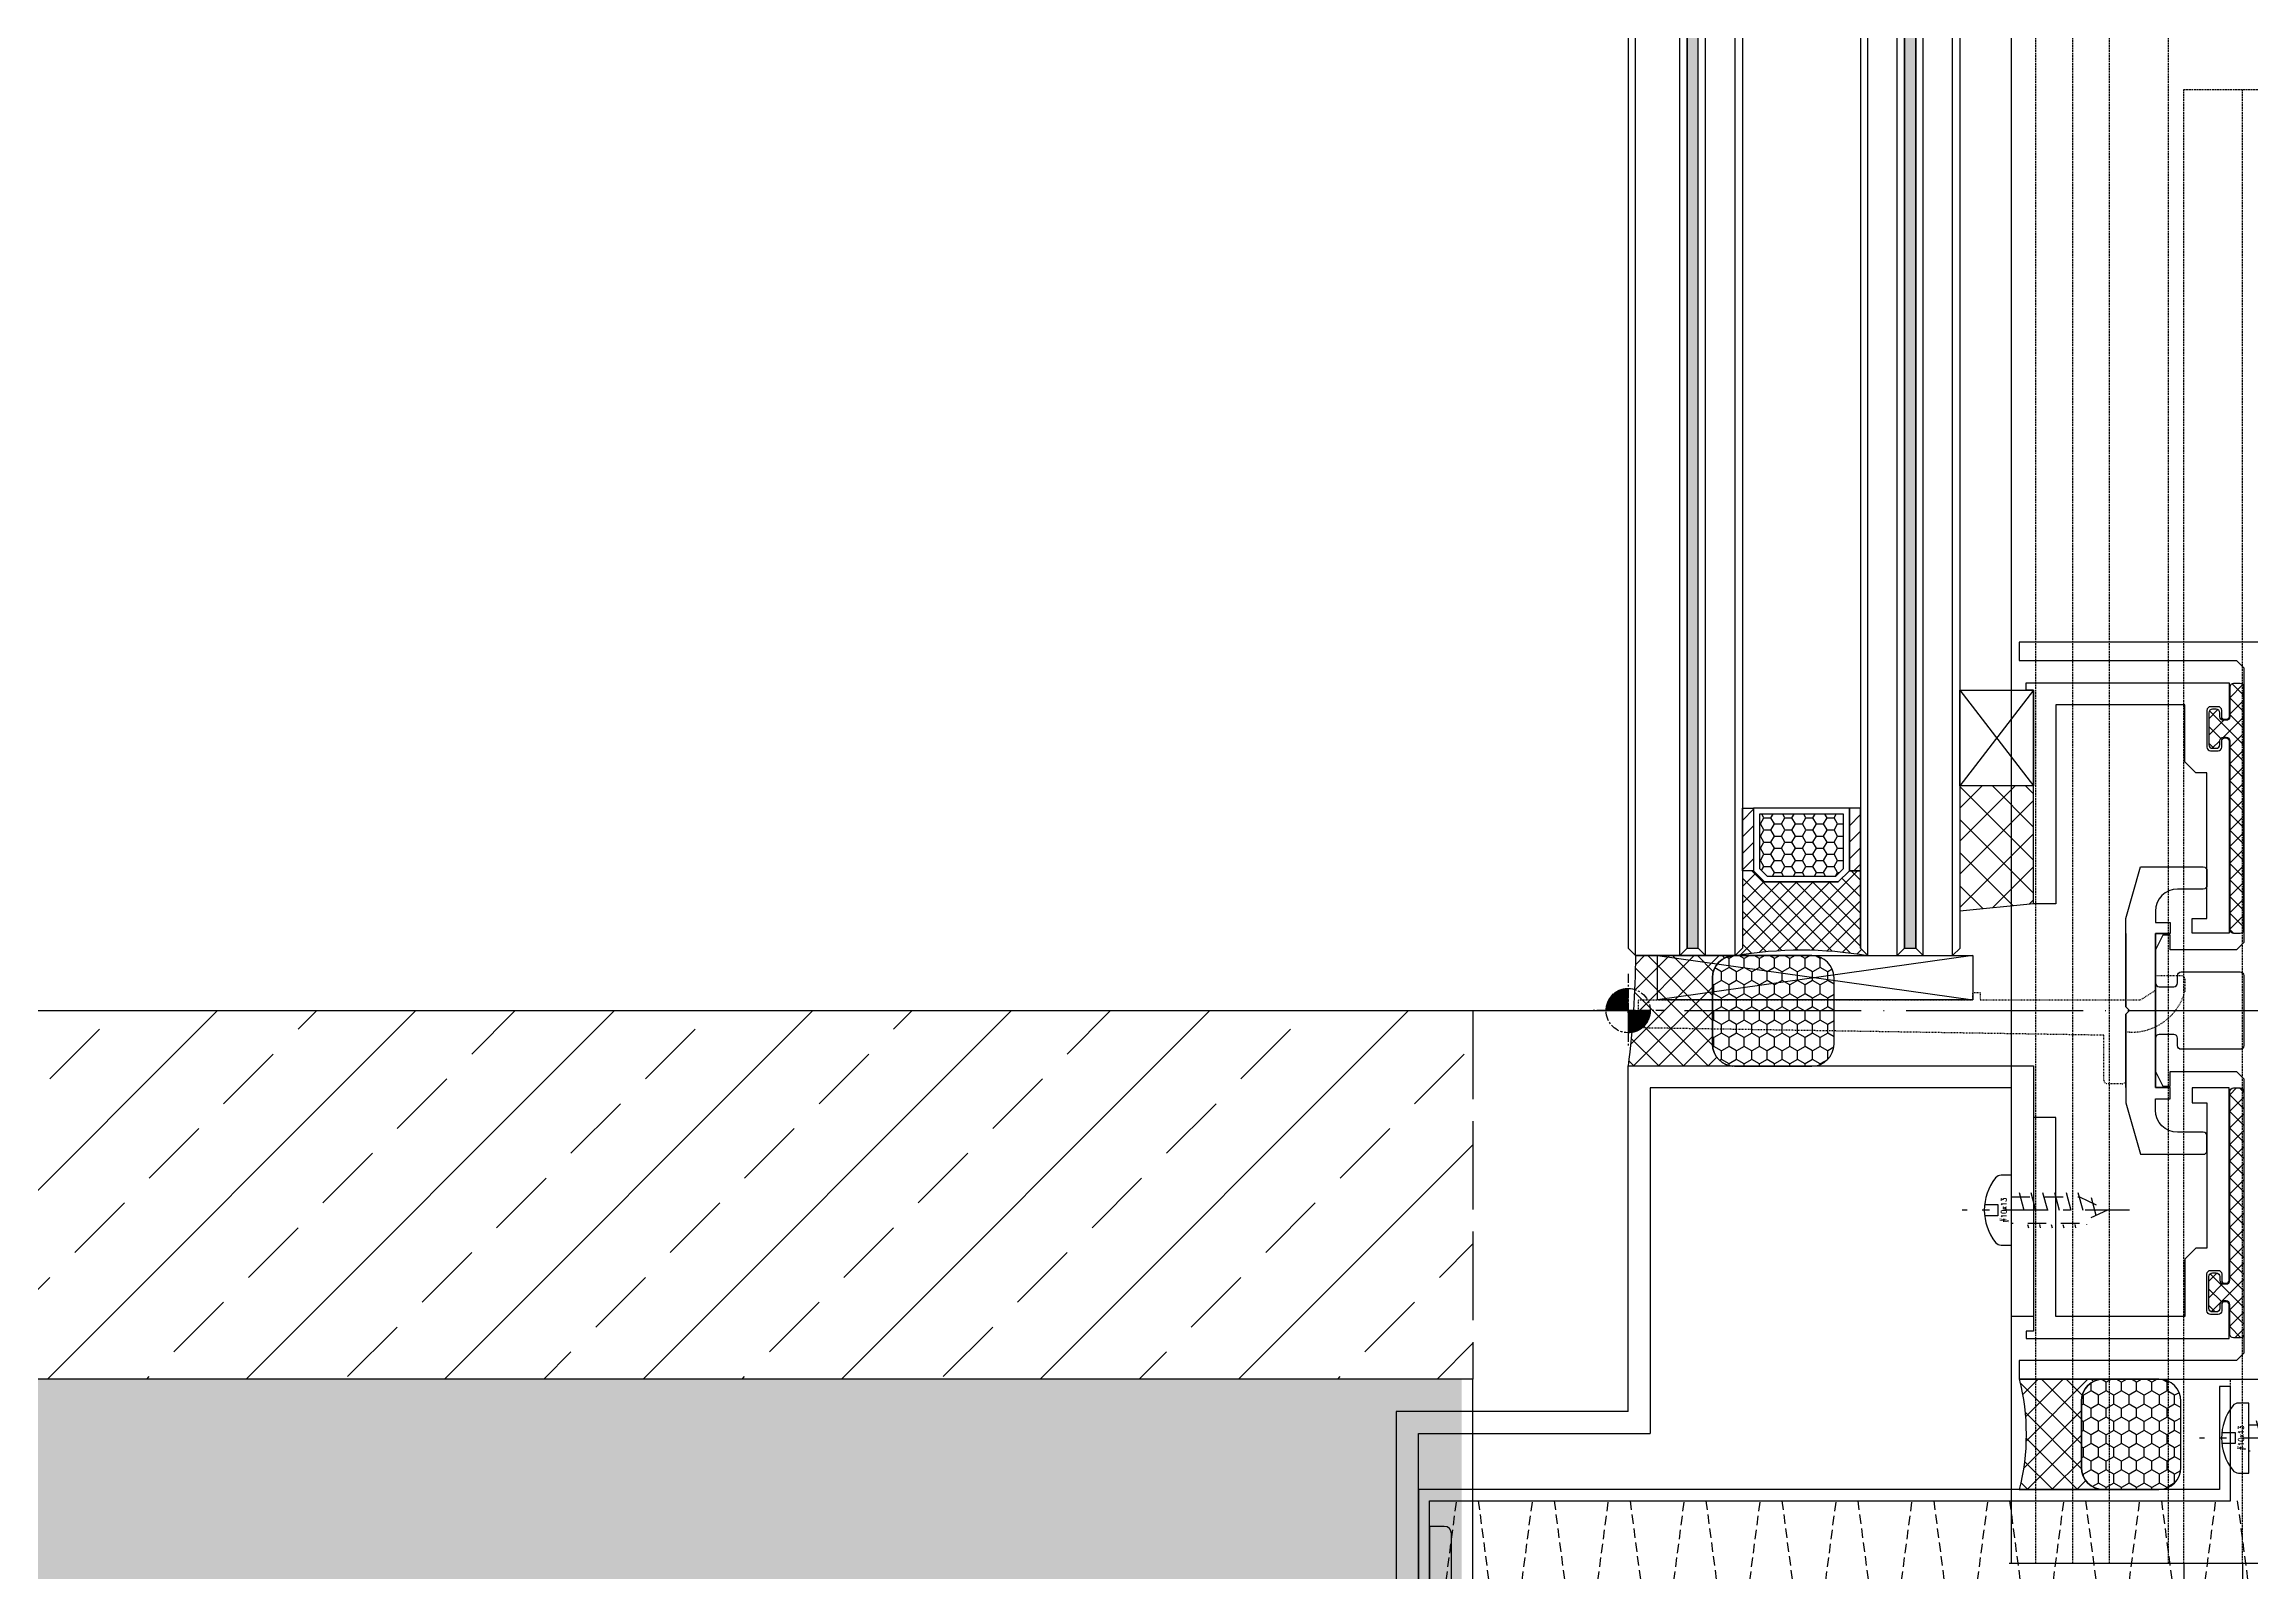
# Model space of a CAD drawing. Header units: millimetres. Extents: x 0 to 119933, y -45162 to 41221.
# Drawn here: x 4713.8 to 5013.4, y -5189.7 to -4982.2 of the extents above; entities that cross this region are included whole.
import ezdxf
from ezdxf.enums import TextEntityAlignment as Align
from ezdxf.xclip import XClip

# ---------------------------------------------------------------- set-up
doc = ezdxf.new("R2010")
doc.units = ezdxf.units.MM
doc.header["$XCLIPFRAME"] = 0
for name, pattern in [('ACAD_ISO02W100', [15, 12, -3]), ('ACAD_ISO04W100', [30, 24, -3, 0, -3]), ('CENTER', [2, 1.25, -0.25, 0.25, -0.25]), ('CENTER-PISA', [11, 6, -2, 1, -2]), ('DASH', [0.35, 0.25, -0.1]), ('DASHED', [0.75, 0.5, -0.25]), ('HIDDEN', [0.375, 0.25, -0.125]), ('HIDDEN-PISA', [4.5, 2.5, -2])]:
    doc.linetypes.add(name, pattern=pattern)
doc.layers.get('DEFPOINTS').update_dxf_attribs({"color": 166})
for name, color, linetype in [('AXIS', 1, 'ACAD_ISO04W100'), ('Center', 14, 'CENTER'), ('F-Alum', 4, 'Continuous'), ('F-Glass', 5, 'Continuous'), ('F-Misc', 8, 'Continuous'), ('F-OTHERS', 8, 'Continuous'), ('F-steel', 3, 'Continuous'), ('F_ALUM', 4, 'Continuous'), ('F_CNTR', 1, 'ACAD_ISO04W100'), ('F_DASH', 8, 'ACAD_ISO02W100'), ('F_FIXS', 1, 'Continuous'), ('F_GSKT', 136, 'Continuous'), ('F_INSU', 8, 'Continuous'), ('F_MISC', 8, 'Continuous'), ('F_S.ST', 2, 'Continuous'), ('F_SEAL', 8, 'Continuous'), ('F_STEL', 3, 'Continuous'), ('Hatch', 8, 'Continuous'), ('INSUL', 8, 'Continuous'), ('PJ', 4, 'Continuous'), ('TC', 4, 'Continuous'), ('WELD', 6, 'Continuous')]:
    doc.layers.add(name, color=color, linetype=linetype)
doc.styles.add('ROMANS', font='simplex.shx', dxfattribs={"width": 0.8, "bigfont": 'hztxt.shx'})
pattern_1 = [(134.9999999999999, (-267798.5516617289, 72197.44261373662), (-1.122532015133645, -1.122532015133643), []), (224.9999999999999, (-267798.5516617289, 72197.44261373662), (1.122532015133643, -1.122532015133645), [])]

# ---------------------------------------------------------------- blocks, each defined once
blk = doc.blocks.new('setting_point-flat-3')
at = {"layer": 'Hatch'}
h = blk.add_hatch(dxfattribs=at)
h.set_pattern_fill('ACET-2D-ANSI31', color=256, scale=0.009999999999999898, angle=8.995967132789892e-15, style=0)
h.set_pattern_definition([(45.00000000000001, (-56350.44276999591, 9198.429962676382), (-0.0008838834764831753, 0.0008838834764831754), [])])
h.paths.add_polyline_path([(-3, 1.091349233206529e-12), (0, 2.220446049250313e-16), (0, 3, 0.4142135623729884)])
h.paths.add_polyline_path([(0, -3, 0.4142135623729884), (3, -1.091349233206529e-12), (0, 2.220446049250313e-16)])
at = {"layer": 'Center'}
for p, q in [((0, 5), (0, -5)), ((0, 5), (0, -5)), ((5, -1.818989403545856e-12), (-5, 1.818989403545856e-12)), ((5, -1.818989403545856e-12), (-5, 1.818989403545856e-12))]:
    blk.add_line(p, q, dxfattribs=at)
blk.add_circle((0, 0), 3, dxfattribs=at)
blk.add_circle((0, 0), 3, dxfattribs=at)
blk = doc.blocks.new('#10x13_Pan')
at = {"color": 8, "linetype": 'HIDDEN-PISA'}
for p, q in [((1.013843876329872, 2.400000000000318), (2.299999999999272, -2.399999999999693)), ((2.613843876329895, 2.400000000000318), (3.899999999999295, -2.399999999999693)), ((4.213843876329918, 2.400000000000318), (5.499999999999318, -2.399999999999693)), ((5.81384387632994, 2.400000000000318), (7.099999999999341, -2.399999999999693)), ((7.413843876329963, 2.400000000000318), (8.699999999999363, -2.399999999999693)), ((9.013843876329986, 2.400000000000318), (10.19201573850921, -1.996997249700655)), ((10.79835977367821, 1.711377296292767), (11.61269961616347, -1.327780370489904))]:
    blk.add_line(p, q, dxfattribs=at)
at = {"color": 0, "linetype": 'ByBlock'}
blk.add_lwpolyline([(0, 4.749999999999886), (-1.390168594290003, 4.749999999999886, 0.2285372899447186), (-2.172696025254254, 4.372616109497017, 0.3492883748538538), (-2.172696025254254, -4.372616109497244, 0.2285372899447485), (-1.390168594289833, -4.750000000000114), (0, -4.749999999999886)], format="xyb", close=True, dxfattribs=at)
at = {"color": 8, "linetype": 'HIDDEN-PISA'}
for points in [[(-3.659838021111909, 0.7499999999998863), (-1.849999999999966, 0.7499999999998863), (-1.850000000000023, -0.7500000000001137), (-3.659838021111909, -0.7500000000001137)], [(-6.252776074688882e-13, 1.790000000000305), (9.199999999999363, 1.790000000000305), (12.99999999999937, 2.842170943040401e-13), (9.19999999999925, -1.789999999999736), (-6.252776074688882e-13, -1.789999999999736)]]:
    blk.add_lwpolyline(points, dxfattribs=at)
at = {"layer": 'AXIS', "color": 8, "linetype": 'CENTER-PISA'}
blk.add_line((15.989094196, 2.842170943040401e-13), (-6.700000000000273, 2.842170943040401e-13), dxfattribs=at)
at = {"layer": 'DEFPOINTS', "color": 8, "linetype": 'ByBlock', "style": 'ROMANS', "width": 0.8}
blk.add_text('#10x13', height=0.75, rotation=90, dxfattribs=at).set_placement((-1, 2.273736754432321e-13), align=Align.MIDDLE)
blk = doc.blocks.new('is')
at = {"color": 8, "linetype": 'HIDDEN'}
blk.add_lwpolyline([(2, 0, 0.4517184411411627), (1.007969270657643, -1.125996158832205), (1.992030729342357, -8.874003841167799, -1.135041612651112), (0.00796927065764308, -8.874003841167793), (0.9920307293423569, -1.125996158832205, 0.4517184411411628), (0, 0)], format="xyb", dxfattribs=at)
blk = doc.blocks.new('EA030x030x03')
at = {"color": 0}
blk.add_lwpolyline([(0, 0), (30, 0), (30, 2, 0.414213562373095), (28.99999999999999, 3), (7.5, 3, -0.414213562373095), (3, 7.5), (3, 29, 0.414213562373095), (2, 30), (0, 30)], format="xyb", close=True, dxfattribs=at)
blk = doc.blocks.new('*U195')
at = {"linetype": 'Continuous'}
for points in [[(-43.56000000512402, 1.00000000614197), (-43.55999985460953, 420.6146909860133), (-45.07999985460953, 420.6146909854654), (-45.08000000512402, 1.000000005594327)], [(-14.04000000000174, 1.000000001268106), (-14.03999984948726, 420.6146909811393), (-15.55999984948726, 420.6146909811393), (-15.56000000000174, 1.000000001268219)]]:
    blk.add_hatch(color=4, dxfattribs=at).paths.add_polyline_path(points)
at = {"layer": 'TC'}
h = blk.add_hatch(dxfattribs=at)
h.set_pattern_fill('ANSI31', color=256, scale=0.5, style=0)
h.set_pattern_definition([(45, (41567.46289831595, 2291.421798873034), (-1.122532015133644, 1.122532015133644), [])])
h.paths.add_polyline_path([(-36.06000000512402, 19.99999538964943), (-36.06000001701294, 11.49999538964943), (-37.56000002024346, 11.49999538964943), (-37.56000000835455, 19.99999538964943)])
h = blk.add_hatch(dxfattribs=at)
h.set_pattern_fill('HONEY', color=256, scale=0.3, style=0)
h.set_pattern_definition([(0, (41567.46289831595, 2291.421798884622), (1.42875, 0.8248889999999999), [0.9524999999999999, -1.905]), (120, (41567.46289831595, 2291.421798884622), (-1.428749829302342, 0.8248892956570172), [0.952499999999998, -1.904999999999996]), (59.99999999999999, (41567.46289831595, 2291.421798884622), (1.706976584081587e-07, 1.649778295657017), [-1.905, 0.9524999999999999])])
h.paths.add_polyline_path([(-24.89137084665388, 10.79999538405756), (-23.8599999967523, 11.83136623395914), (-23.8599999967523, 19.19999538405902), (-35.26000000836619, 19.1999953896538), (-35.26000000836619, 11.83136623955392), (-34.22862915846461, 10.79999538965235)])
h = blk.add_hatch(dxfattribs=at)
h.set_pattern_fill('ANSI31', color=256, scale=0.5, style=0)
h.set_pattern_definition([(45, (41571.46289831595, 2291.421798879027), (-1.122532015133644, 1.122532015133644), [])])
h.paths.add_polyline_path([(-23.06000000865286, 19.99999538405465), (-23.05999999676395, 11.49999538405465), (-21.55999999353342, 11.49999538405465), (-21.56000000542234, 19.99999538405465)])
h = blk.add_hatch(dxfattribs=at)
h.set_pattern_fill('ANSI31', color=256, scale=0.5, style=0)
h.set_pattern_definition([(45, (41571.46289831595, 2291.421798876314), (-1.122532015133644, 1.122532015133644), [])])
h.paths.add_polyline_path([(-23.05999999999447, 19.99999538405465), (-23.05999998811283, 11.49999538405465), (-21.55999998488231, 11.49999538405465), (-21.55999999676395, 19.99999538405465)])
h = blk.add_hatch(dxfattribs=at)
h.set_pattern_fill('ANSI37', color=256, scale=0.5, style=0)
h.set_pattern_definition([(45, (41567.46289831595, 2291.421798884622), (-1.122532015133644, 1.122532015133644), []), (135, (41567.46289831595, 2291.421798884622), (-1.122532015133644, -1.122532015133644), [])])
edge = h.paths.add_edge_path()
edge.add_line((-31.560000006521, 9.999995389649435), (-34.56000000835455, 9.999995389649435))
edge.add_line((-34.56000000835455, 9.999995389649435), (-36.06000000835455, 11.49999538964943))
edge.add_line((-36.06000000835455, 11.49999538964943), (-37.56000000512402, 11.49999538964943))
edge.add_line((-37.56000000512402, 11.49999538964943), (-37.56000000512402, 1.000000006862543))
edge.add_line((-37.56000000512402, 1.000000006862543), (-38.56000000512402, 6.862542534236127e-09))
edge.add_arc((-29.56000002297011, -51.73927224170338), 52.51620980697288, 80.13218764653152, 99.86781231785102, ccw=False)
edge.add_line((-20.56000000865286, 1.267761007284207e-09), (-21.56000000865286, 1.000000001267761))
edge.add_line((-21.56000000865286, 1.000000001267761), (-21.56000000865286, 11.49999538405465))
edge.add_line((-21.56000000865286, 11.49999538405465), (-23.06000000542234, 11.49999538405465))
edge.add_line((-23.06000000542234, 11.49999538405465), (-24.56000000542234, 9.999995384054653))
edge.add_line((-24.56000000542234, 9.999995384054653), (-31.560000006521, 9.999995389649435))
at = {"color": 4, "linetype": 'Continuous'}
for points in [[(-43.56000000512402, 1.00000000614197), (-43.55999985460953, 420.6146909860133), (-45.07999985460953, 420.6146909854654), (-45.08000000512402, 1.000000005594327)], [(-14.04000000000174, 1.000000001268106), (-14.03999984948726, 420.6146909811393), (-15.55999984948726, 420.6146909811393), (-15.56000000000174, 1.000000001268219)]]:
    blk.add_lwpolyline(points, close=True, dxfattribs=at)
at = {"layer": 'F-Glass'}
for points in [[(-53.07999985460953, 420.6146909854654), (-53.08000000512402, 1.000000005594327), (-52.08000000512402, 5.594326779601033e-09), (-46.08000000512402, 5.594326779601033e-09), (-45.08000000512402, 1.000000005594327), (-45.07999985460953, 420.6146909854658)], [(-37.55999985460953, 420.6146909867341), (-37.56000000512402, 1.000000006862546), (-38.56000000512402, 6.862546086949806e-09), (-42.56000000512402, 6.141970487760773e-09), (-43.56000000512402, 1.00000000614197), (-43.55999985460953, 420.6146909860133)], [(-21.55999984948726, 420.6146909811393), (-21.55999999999447, 1.000000001267765), (-20.55999999999447, 1.267764559997886e-09), (-16.55999999999447, 1.267764559997886e-09), (-15.55999999999447, 1.000000001267765), (-15.55999984948726, 420.6146909811393)], [(-14.03999984948726, 420.6146909811393), (-14.04000000000174, 1.000000001268106), (-13.04000000000174, 1.268105620511051e-09), (-9.040000000001742, 1.988681219700084e-09), (-8.040000000001742, 1.000000001988681), (-8.039999849487254, 420.6146909818601)]]:
    blk.add_lwpolyline(points, dxfattribs=at)
at = {"layer": 'PJ'}
for points in [[(-36.06000000512402, 19.99999538964943), (-36.06000001701294, 11.49999538964943), (-37.56000002024346, 11.49999538964943), (-37.56000000835455, 19.99999538964943)], [(-23.06000000865286, 19.99999538405465), (-23.05999999676395, 11.49999538405465), (-21.55999999353342, 11.49999538405465), (-21.56000000542234, 19.99999538405465)], [(-23.05999999999447, 19.99999538405465), (-23.05999998811283, 11.49999538405465), (-21.55999998488231, 11.49999538405465), (-21.55999999676395, 19.99999538405465)]]:
    blk.add_lwpolyline(points, close=True, dxfattribs=at)
at = {"layer": 'PJ', "ltscale": 3}
for points in [[(-24.55999999676395, 9.999995384054653), (-23.05999999676395, 11.49999538405465), (-23.05999999676395, 19.99999538405465), (-36.06000000835455, 19.99999538964943), (-36.06000000835455, 11.49999538964943), (-34.56000000835455, 9.999995389649435)], [(-24.89137084665388, 10.79999538405756), (-23.8599999967523, 11.83136623395914), (-23.8599999967523, 19.19999538405902), (-35.26000000836619, 19.1999953896538), (-35.26000000836619, 11.83136623955392), (-34.22862915846461, 10.79999538965235)]]:
    blk.add_lwpolyline(points, close=True, dxfattribs=at)
at = {"layer": 'PJ'}
blk.add_lwpolyline([(-31.560000006521, 9.999995389649435), (-34.56000000835455, 9.999995389649435), (-36.06000000835455, 11.49999538964943), (-37.56000000512402, 11.49999538964943), (-37.56000000512402, 1.000000006862543), (-38.56000000512402, 6.862542534236127e-09, -0.08632639570629587), (-20.56000000865286, 1.267761007284207e-09), (-21.56000000865286, 1.000000001267761), (-21.56000000865286, 11.49999538405465), (-23.06000000542234, 11.49999538405465), (-24.56000000542234, 9.999995384054653)], format="xyb", close=True, dxfattribs=at)
at = {"layer": 'TC', "color": 9, "linetype": 'Continuous'}
for p, q in [((-52.08000000512402, 5.594326779601033e-09), (-52.07999985460953, 420.6146909854654)), ((-46.08000000512402, 5.594326779601033e-09), (-46.07999985460953, 420.6146909854658)), ((-42.56000000512402, 6.141970487760773e-09), (-42.55999985460953, 420.6146909860133)), ((-38.56000000512402, 6.862546086949806e-09), (-38.55999985460953, 420.6146909867341)), ((-20.55999999999447, 1.267764559997886e-09), (-20.55999984948726, 420.6146909811393)), ((-16.55999999999447, 1.267764559997886e-09), (-16.55999984948726, 420.6146909811393)), ((-13.04000000000174, 1.268105620511051e-09), (-13.03999984948726, 420.6146909811393)), ((-9.040000000001742, 1.988681219700084e-09), (-9.039999849487254, 420.6146909818601))]:
    blk.add_line(p, q, dxfattribs=at)

msp = doc.modelspace()

# ---------------------------------------------------------------- hatches: boundary and pattern name
at = {"layer": 'F-Misc'}
h = msp.add_hatch(dxfattribs=at)
h.set_pattern_fill('ANSI37', color=8, angle=-5.088887490341627e-14, style=0)
h.set_pattern_definition([(314.9999999999999, (-267791.0287547067, 68279.77905103713), (-2.24506403026729, -2.245064030267286), []), (224.9999999999999, (-267791.0287547067, 68279.77905103713), (-2.245064030267286, 2.24506403026729), [])])
h.paths.add_polyline_path([(4974.380431698635, -5099.803170988571), (4983.799595681019, -5098.875770340675), (4983.799595681019, -5082.875656645747), (4973.799595681252, -5082.875656645776), (4973.799595681252, -5099.875770346613)])
at = {"layer": 'F_DASH'}
h = msp.add_hatch(dxfattribs=at)
h.set_pattern_fill('ANSI33', color=256, scale=3, angle=-1.674789943305925e-14, style=0, double=1)
h.set_pattern_definition([(44.99999999999999, (4226.24014477618, -5193.371749643355), (-13.47038418160372, 13.47038418160373), []), (44.99999999999999, (4239.710534777492, -5193.371749643355), (-13.47038418160372, 13.47038418160373), [9.524999999999997, -4.762499999999998])])
h.paths.add_polyline_path([(4907.678730048239, -5163.371753144778), (4907.678730048239, -5113.371753144662), (4356.240144738927, -5113.371749643122), (4356.240144738927, -5163.371749643355)])
h = msp.add_hatch(dxfattribs=at)
h.set_pattern_fill('AR-SAND', color=256, scale=0.2, style=0, double=1)
h.set_pattern_definition([(37.50000000000001, (-927.7719135852531, 8268.814706470961), (-0.3200062591968091, 9.788264746586847), [0, -7.721600000000001, 0, -8.636000000000001, 0, -8.255]), (7.499999999999999, (-927.7719135852531, 8268.814706470961), (8.990465662760053, 14.33650201136709), [0, -4.1656, 0, -6.959600000000001, 0, -2.667]), (327.5, (-934.0203135851771, 8268.814706470961), (15.81984740482916, 0.02874369357091524), [0, -2.54, 0, -9.144, 0, -11.938]), (317.5, (-934.0203135851771, 8268.814706470961), (15.27112904944594, 4.458586465144326), [0, -1.27, 0, -5.9944, 0, -6.858000000000001])])
h.paths.add_polyline_path([(4356.240144739859, -5163.371749642714), (4356.240144738927, -5193.371749641201), (4906.178730048239, -5193.37174965226), (4906.178730048239, -5163.371749653774)])
at = {"layer": 'F_SEAL'}
h = msp.add_hatch(dxfattribs=at)
h.set_pattern_fill('ANSI37', color=8, scale=0.75, angle=90)
h.set_pattern_definition([(135, (4931.205361559056, -11611.89830075973), (-1.683798022700466, -1.683798022700466), []), (225, (4931.205361559056, -11611.89830075973), (1.683798022700466, -1.683798022700466), [])])
edge = h.paths.add_edge_path()
edge.add_arc((4805.777373298017, -5105.13993238567), 123.9848027876145, 352.7086810625666, 359.6438021765777, ccw=False)
edge.add_line((4928.759595687035, -5120.875379584324), (4943.205361559056, -5120.910537386431))
edge.add_arc((4943.205361559056, -5117.910537386431), 3, 180, 270, ccw=False)
edge.add_line((4940.205361559056, -5117.910537386431), (4940.205361559056, -5108.910719218316))
edge.add_arc((4943.205361559056, -5108.910719218316), 3, 90, 180, ccw=False)
edge.add_line((4943.205361559056, -5105.910719218316), (4929.759780154563, -5105.910719218316))
h = msp.add_hatch(dxfattribs=at)
h.set_pattern_fill('HONEY', color=256, scale=0.375, angle=90)
h.set_pattern_definition([(90, (4934.205361559056, -11611.89830075973), (-1.031111491875, 1.7859375), [1.190625, -2.38125]), (210, (4934.205361559056, -11611.89830075973), (-1.031111498633772, -1.785937496097822), [1.190624999999999, -2.381249999999998]), (150, (4934.205361559056, -11611.89830075973), (-2.062222990508771, 3.902178540003046e-09), [-2.38125, 1.190625])])
edge = h.paths.add_edge_path()
edge.add_line((4940.205361559056, -5108.910719218316), (4940.205361559056, -5117.910537386431))
edge.add_arc((4943.205361559056, -5117.910537386431), 3, 180, 270)
edge.add_line((4943.205361559056, -5120.910537386431), (4953.705361559056, -5120.910537386431))
edge.add_arc((4953.705361559056, -5117.910537386431), 3, 270, 360)
edge.add_line((4956.705361559056, -5117.910537386431), (4956.705361559056, -5108.910719218316))
edge.add_arc((4953.705361559056, -5108.910719218316), 3, 0, 90)
edge.add_line((4953.705361559056, -5105.910719218316), (4943.205361559056, -5105.910719218316))
edge.add_arc((4943.205361559056, -5108.910719218316), 3, 90, 180)
h = msp.add_hatch(dxfattribs=at)
h.set_pattern_fill('ANSI37', color=8, scale=0.75, angle=90)
h.set_pattern_definition([(135, (4981.273648101138, -11669.37239581411), (-1.683798022700466, -1.683798022700466), []), (225, (4981.273648101138, -11669.37239581411), (1.683798022700466, -1.683798022700466), [])])
edge = h.paths.add_edge_path()
edge.add_arc((4952.557984713053, -5170.884721916504), 30.21566338802232, -14.371772452187372, 14.371766813654403, ccw=False)
edge.add_line((4981.82806595834, -5178.38463244081), (4993.273648101138, -5178.38463244081))
edge.add_arc((4993.273648101138, -5175.38463244081), 3, 180, 270, ccw=False)
edge.add_line((4990.273648101138, -5175.38463244081), (4990.273648101138, -5166.384814272695))
edge.add_arc((4993.273648101138, -5166.384814272695), 3, 90, 180, ccw=False)
edge.add_line((4993.273648101138, -5163.384814272695), (4981.828066696413, -5163.384814272695))
h = msp.add_hatch(dxfattribs=at)
h.set_pattern_fill('HONEY', color=256, scale=0.375, angle=90)
h.set_pattern_definition([(90, (4981.273648101138, -11669.37239581411), (-1.031111491875, 1.7859375), [1.190625, -2.38125]), (210, (4981.273648101138, -11669.37239581411), (-1.031111498633772, -1.785937496097822), [1.190624999999999, -2.381249999999998]), (150, (4981.273648101138, -11669.37239581411), (-2.062222990508771, 3.902178540003046e-09), [-2.38125, 1.190625])])
edge = h.paths.add_edge_path()
edge.add_line((4990.273648101138, -5166.384814272695), (4990.273648101138, -5175.38463244081))
edge.add_arc((4993.273648101138, -5175.38463244081), 3, 180, 270)
edge.add_line((4993.273648101138, -5178.38463244081), (5000.773648101138, -5178.38463244081))
edge.add_arc((5000.773648101138, -5175.38463244081), 3, 270, 360)
edge.add_line((5003.773648101138, -5175.38463244081), (5003.773648101138, -5166.384814272695))
edge.add_arc((5000.773648101138, -5166.384814272695), 3, 0, 90)
edge.add_line((5000.773648101138, -5163.384814272695), (4993.273648101138, -5163.384814272695))
edge.add_arc((4993.273648101138, -5166.384814272695), 3, 90, 180)
at = {"layer": 'Hatch'}
h = msp.add_hatch(dxfattribs=at)
h.set_pattern_fill('ANSI37', color=256, scale=0.5, angle=89.99999999999997, style=0)
h.set_pattern_definition(pattern_1)
edge = h.paths.add_edge_path()
edge.add_line((5011.823069602251, -5068.975117227035), (5010.923069602752, -5068.975117227064))
edge.add_arc((5010.92306960281, -5069.475117227064), 0.5, 450.0000000008338, 539.9999999966649)
edge.add_line((5010.42306960281, -5069.475117227035), (5010.423069602519, -5073.475117227064))
edge.add_arc((5009.923069602577, -5073.475117227064), 0.4999999999818101, 270.0000000043773, 360, ccw=False)
edge.add_line((5009.923069602577, -5073.975117227035), (5009.5730696026, -5073.975117227035))
edge.add_arc((5009.573069602717, -5073.475117227035), 0.5, 180, 270, ccw=False)
edge.add_line((5009.073069602717, -5073.475117227035), (5009.073069602659, -5072.975117227035))
edge.add_arc((5008.573069602717, -5072.975117227035), 0.5, 360, 450)
edge.add_line((5008.573069602717, -5072.475117227035), (5008.07306960295, -5072.475117227064))
edge.add_arc((5008.073069602717, -5072.975117227064), 0.5, 450, 540)
edge.add_line((5007.573069602717, -5072.975117227064), (5007.573069602775, -5077.275117227053))
edge.add_arc((5008.07306960295, -5077.275117226995), 0.5000000000145519, 180.0000000050026, 270.0000000047941)
edge.add_line((5008.07306960295, -5077.775117227024), (5008.573069602542, -5077.775117226995))
edge.add_arc((5008.573069602717, -5077.275117226995), 0.5000000000291038, 269.9999999972903, 360.0000000016676)
edge.add_line((5009.073069602717, -5077.275117226965), (5009.0730696026, -5076.775117226995))
edge.add_arc((5009.573069602484, -5076.775117227024), 0.5000000000272848, 449.9999999968734, 539.9999999966649, ccw=False)
edge.add_line((5009.573069602484, -5076.275117226995), (5009.923069602519, -5076.275117227053))
edge.add_arc((5009.923069602577, -5076.775117227053), 0.5000000000145519, 360.00000000333506, 450.0000000043773, ccw=False)
edge.add_line((5010.423069602577, -5076.775117227024), (5010.423069602577, -5102.375117226971))
edge.add_arc((5010.923069602577, -5102.375117226971), 0.5, 539.9999999983324, 630.0000000008338)
edge.add_line((5010.923069602577, -5102.875117226971), (5011.823069602426, -5102.875117227))
edge.add_arc((5011.823069602484, -5102.375117226971), 0.5000000000145519, 269.9999999995831, 357.2712184051352)
edge.add_line((5012.322502645431, -5102.39892133733), (5012.323069602426, -5069.475117227035))
edge.add_arc((5011.823069602251, -5069.475117227035), 0.499999999996362, 360, 449.9999999997916)
h = msp.add_hatch(dxfattribs=at)
h.set_pattern_fill('ANSI37', color=256, scale=0.5, angle=89.99999999999997, style=0)
h.set_pattern_definition(pattern_1)
edge = h.paths.add_edge_path()
edge.add_line((5011.823069602251, -5157.776196422261), (5010.923069602752, -5157.776196422232))
edge.add_arc((5010.92306960281, -5157.276196422232), 0.5, 180.0000000033351, 269.9999999991662, ccw=False)
edge.add_line((5010.42306960281, -5157.276196422261), (5010.423069602519, -5153.276196422232))
edge.add_arc((5009.923069602577, -5153.276196422232), 0.4999999999818101, 360, 449.9999999956227)
edge.add_line((5009.923069602577, -5152.776196422261), (5009.5730696026, -5152.776196422261))
edge.add_arc((5009.573069602717, -5153.276196422261), 0.5, 450, 540)
edge.add_line((5009.073069602717, -5153.276196422261), (5009.073069602659, -5153.776196422261))
edge.add_arc((5008.573069602717, -5153.776196422261), 0.5, 270, 360, ccw=False)
edge.add_line((5008.573069602717, -5154.276196422261), (5008.07306960295, -5154.276196422232))
edge.add_arc((5008.073069602717, -5153.776196422232), 0.5, 180, 270, ccw=False)
edge.add_line((5007.573069602717, -5153.776196422232), (5007.573069602775, -5149.476196422243))
edge.add_arc((5008.07306960295, -5149.476196422302), 0.5000000000145519, 449.9999999952059, 539.9999999949974, ccw=False)
edge.add_line((5008.07306960295, -5148.976196422273), (5008.573069602542, -5148.976196422302))
edge.add_arc((5008.573069602717, -5149.476196422302), 0.5000000000291038, 359.9999999983325, 450.0000000027097, ccw=False)
edge.add_line((5009.073069602717, -5149.476196422331), (5009.0730696026, -5149.976196422302))
edge.add_arc((5009.573069602484, -5149.976196422273), 0.5000000000272848, 180.0000000033351, 270.0000000031266)
edge.add_line((5009.573069602484, -5150.476196422302), (5009.923069602519, -5150.476196422243))
edge.add_arc((5009.923069602577, -5149.976196422243), 0.5000000000145519, 269.9999999956227, 359.9999999966649)
edge.add_line((5010.423069602577, -5149.976196422273), (5010.423069602577, -5124.376196422325))
edge.add_arc((5010.923069602577, -5124.376196422325), 0.5, 89.99999999916622, 180.0000000016675, ccw=False)
edge.add_line((5010.923069602577, -5123.876196422325), (5011.823069602426, -5123.876196422296))
edge.add_arc((5011.823069602484, -5124.376196422325), 0.5000000000145519, 362.72878159486487, 450.0000000004169, ccw=False)
edge.add_line((5012.322502645431, -5124.352392311966), (5012.323069602426, -5157.276196422261))
edge.add_arc((5011.823069602251, -5157.276196422261), 0.499999999996362, 270.00000000020844, 360, ccw=False)

# ---------------------------------------------------------------- linework, layer by layer
at = {"layer": 'F-Alum', "ltscale": 250}
msp.add_line((4980.802312711574, -5188.375450574184, 98857.05045733636), (4980.802330894953, -4685.296028332552, 98857.05670315957), dxfattribs=at)
at = {"layer": 'F-Alum', "color": 8, "linetype": 'DASH'}
for p, q in [((5004.163707770174, -5188.375379506675, 0.2753761315615573), (5004.163707770174, -4988.375379506675, 0.2753761315615573)), ((5004.163707770174, -4988.375379506675, 0.2753761315615573), (5156.266474645177, -4988.375379506675, 0.2753761315615573)), ((5012.163707770145, -5188.375379667765, 0.2769601229114343), (5012.163707770145, -4988.375379667765, 0.2769601229114343))]:
    msp.add_line(p, q, dxfattribs=at)
at = {"layer": 'F-Alum'}
msp.add_line((4980.491817017901, -5188.375450704452, 1.112508049016342), (5192.762380469299, -5188.375361611748, -0.004396072603413348), dxfattribs=at)
at = {"layer": 'F-Alum', "color": 8, "linetype": 'DASH'}
for points, elevation in [([(4984.101831920329, -5188.375449189278), (4984.101831919155, -4685.296028332552)], -1073.297428547818), ([(4989.101831920329, -5188.375447090717), (4989.101831919155, -4685.296028332552)], -1073.297428547818), ([(4994.10183192027, -5188.375444992156), (4994.101831919054, -4685.296028332552)], -1.515074569885523), ([(5002.101831920503, -5188.375441634447), (5002.101831919287, -4685.296028332552)], -1.515074569885523)]:
    msp.add_lwpolyline(points, dxfattribs=dict(at, elevation=elevation))
at = {"layer": 'F-Alum', "elevation": 1.112508049016342}
for points in [[(5025.402382020839, -5063.365943338316), (4981.827881052857, -5063.365944896012), (4981.827881064033, -5065.875642273228), (5011.322502752999, -5065.875640718035), (5012.322502373252, -5066.875640342276), (5012.322502542986, -5104.125641214285), (5011.322502547642, -5105.125641214896), (5002.322502535768, -5105.125641220484), (5002.322502534604, -5103.125641220513), (5001.322502534371, -5103.125641221124), (5000.322502536001, -5105.125641221211), (5000.322502538795, -5109.625641221386, 0.4142135623747192), (5000.822502539027, -5110.125641221066), (5002.82250253926, -5110.125641219844, 0.414213562373042), (5003.322502539027, -5109.625641219523), (5003.322502538329, -5108.625641219873, -0.414213562373042), (5003.822502538096, -5108.125641219553), (5011.822502586991, -5108.125641214605, -0.4142135623747628), (5012.322502587456, -5108.625641214285), (5012.322502593044, -5118.125641217428, -0.4142135623710693), (5011.82250259351, -5118.625641217748), (5003.822502544615, -5118.625641222696, -0.4142135623752613), (5003.322502544383, -5118.125641223016), (5003.322502543684, -5117.125641223307, 0.4142135623731481), (5002.822502543218, -5116.625641223627), (5000.822502543218, -5116.625641224849, 0.4142135624092951), (5000.322502543218, -5117.125641225111), (5000.322502546012, -5121.625641224879), (5001.322502547177, -5123.625641224267), (5002.322502547409, -5123.625641223627), (5002.322502546012, -5121.625641223627), (5011.322502632858, -5121.625641218039), (5012.322502637515, -5122.625641217428), (5012.322502807248, -5159.875642089437), (5011.322502811905, -5160.875642091358), (4982.827879068907, -5160.875636630606), (4982.827879068907, -5160.875636630606), (4981.827879068907, -5160.875636631217), (4981.827879069606, -5163.375636019513), (5194.279449891299, -5163.375379650332)], [(4996.321963669267, -5123.830646975026), (4996.321963669267, -5113.875713670919), (4996.821963669267, -5113.375713670919), (4996.321963669267, -5112.875713670919), (4996.321963669267, -5100.875713672171), (4998.321963669267, -5093.875713672171), (5006.82253073086, -5093.875713672171, -0.4142135623734899), (5007.32253073086, -5094.375713672171), (5007.32253073086, -5096.375713672171, -0.4142135623729634), (5006.82253073086, -5096.875713672142), (5003.321963669267, -5096.875713672171, 0.414213562373117), (5000.321963669267, -5099.875713672171), (5000.321963669267, -5101.425713670587), (5002.321963669034, -5101.425713670587), (5002.321963669034, -5102.925713670587), (5000.321963669267, -5102.925713670587), (5000.321963669267, -5123.825713671251), (5002.321963669034, -5123.825713671251), (5002.321963669034, -5123.830646975026)], [(4996.321963669267, -5102.920666674212), (4996.321963669267, -5112.875599978348), (4996.821963669267, -5113.375599978348), (4996.321963669267, -5113.875599978348), (4996.321963669267, -5125.875599977096), (4998.321963669267, -5132.875599977096), (5006.82253073086, -5132.875599977096, 0.4142135623734899), (5007.32253073086, -5132.375599977096), (5007.32253073086, -5130.375599977096, 0.4142135623729634), (5006.82253073086, -5129.875599977126), (5003.321963669267, -5129.875599977096, -0.414213562373117), (5000.321963669267, -5126.875599977096), (5000.321963669267, -5125.32559997868), (5002.321963669034, -5125.32559997868), (5002.321963669034, -5123.82559997868), (5000.321963669267, -5123.82559997868), (5000.321963669267, -5102.925599978016), (5002.321963669034, -5102.925599978016), (5002.321963669034, -5102.920666674212)]]:
    msp.add_lwpolyline(points, format="xyb", dxfattribs=at)
at = {"layer": 'F-Alum', "elevation": 0.5627158239074666}
for points in [[(4986.799595681019, -5071.875656645747), (4986.799595681019, -5098.875656645747), (4983.799595681019, -5098.875656645747), (4983.799595681019, -5069.875656645747), (4982.799595681019, -5069.875656645747), (4982.799595681019, -5068.875656645747), (5010.323069592705, -5068.875656656224), (5010.323069592705, -5073.475656656259, -0.4142135623757589), (5009.923069592798, -5073.875656656253), (5009.723069592845, -5073.875656656253, -0.4142135623704312), (5009.323069592705, -5073.475656656259), (5009.323069592705, -5072.625656656224, 0.4142135623741606), (5008.823069592705, -5072.125656656224), (5007.823069592705, -5072.125656656224, 0.4142135623730951), (5007.323069592705, -5072.625656656224), (5007.323069592705, -5077.625656656253, 0.414213562373095), (5007.823069592705, -5078.125656656253), (5008.823069592705, -5078.125656656253, 0.414213562373095), (5009.323069592705, -5077.625656656253), (5009.323069592705, -5076.775656656218, -0.4142135623797547), (5009.723069592845, -5076.375656656224), (5009.923069592798, -5076.375656656224, -0.4142135623850823), (5010.323069592705, -5076.775656656218), (5010.323069592705, -5102.875656656224), (5005.323069592705, -5102.875656656224), (5005.323069592705, -5100.875656656224), (5007.323069592705, -5100.875656656224), (5007.323069592705, -5081.125656656253), (5005.823069592705, -5081.125656656253), (5004.323069592705, -5079.625656656253), (5004.323069592705, -5071.875656656224)], [(4986.799595681019, -5154.875656993014), (4986.799595681019, -5127.875656993014), (4983.799595681019, -5127.875656993014), (4983.799595681019, -5156.875656993014), (4982.799595681019, -5156.875656993014), (4982.799595681019, -5157.875656993014), (5010.323069592705, -5157.875656993014), (5010.323069592705, -5153.275656992979, 0.4142135623757589), (5009.923069592798, -5152.875656992985), (5009.723069592845, -5152.875656992985, 0.4142135623704312), (5009.323069592705, -5153.275656992979), (5009.323069592705, -5154.125656993014, -0.4142135623741606), (5008.823069592705, -5154.625656993014), (5007.823069592705, -5154.625656993014, -0.4142135623730951), (5007.323069592705, -5154.125656993014), (5007.323069592705, -5149.125656992985, -0.414213562373095), (5007.823069592705, -5148.625656992985), (5008.823069592705, -5148.625656992985, -0.414213562373095), (5009.323069592705, -5149.125656992985), (5009.323069592705, -5149.97565699302, 0.4142135623797547), (5009.723069592845, -5150.375656993014), (5009.923069592798, -5150.375656993014, 0.4142135623850823), (5010.323069592705, -5149.97565699302), (5010.323069592705, -5123.875656993014), (5005.323069592705, -5123.875656993014), (5005.323069592705, -5125.875656993014), (5007.323069592705, -5125.875656993014), (5007.323069592705, -5145.625656992985), (5005.823069592705, -5145.625656992985), (5004.323069592705, -5147.125656992985), (5004.323069592705, -5154.875656993014)]]:
    msp.add_lwpolyline(points, format="xyb", close=True, dxfattribs=at)
at = {"layer": 'F-Misc'}
for p, q in [((4983.799595681019, -5069.875656645747, 1.112508049009066), (4973.799595681252, -5082.875656645747, 1.112508049016342)), ((4973.799595681252, -5069.875656645747, 1.112508049016342), (4983.799595681019, -5082.875656645747, 1.112508049009066)), ((4983.799595681019, -5098.875770340675, 1.112508049009066), (4973.799595681252, -5099.875770346613, 1.112508049016342))]:
    msp.add_line(p, q, dxfattribs=at)
at = {"layer": 'F-Misc', "elevation": 0.5627158239074666}
msp.add_lwpolyline([(4973.799595681252, -5069.875656645747), (4983.799595681019, -5069.875656645747), (4983.799595681019, -5082.875656645747), (4973.799595681252, -5082.875656645747)], close=True, dxfattribs=at)
at = {"layer": 'F-OTHERS', "elevation": 0.5627158239074666}
for points in [[(5011.823069602251, -5068.975117227035), (5010.92306960281, -5068.975117227064, 0.41421356236015), (5010.42306960281, -5069.475117227035), (5010.423069602577, -5073.475117227035, -0.4142135623617295), (5009.923069602577, -5073.975117227035), (5009.573069602717, -5073.975117227035, -0.4142135623828371), (5009.073069602717, -5073.475117227035), (5009.073069602717, -5072.975117227035, 0.414213562373095), (5008.573069602717, -5072.475117227035), (5008.073069602717, -5072.475117227064, 0.4142135623727558), (5007.573069602717, -5072.975117227064), (5007.57306960295, -5077.275117227024, 0.4142135623769821), (5008.07306960295, -5077.775117227024), (5008.573069602717, -5077.775117226995, 0.4142135623801769), (5009.073069602717, -5077.275117226965), (5009.073069602484, -5076.775117226995, -0.4142135623791838), (5009.573069602484, -5076.275117226995), (5009.923069602577, -5076.275117227024, -0.4142135623659915), (5010.423069602577, -5076.775117227024), (5010.423069602577, -5102.375117226971, 0.4142135623614709), (5010.923069602577, -5102.875117226971), (5011.823069602484, -5102.875117227, 0.4142135623832447), (5012.323069602484, -5102.375117227), (5012.323069602251, -5069.475117227035, 0.4142135623775603)], [(5011.823069602251, -5157.776196422261), (5010.92306960281, -5157.776196422232, -0.41421356236015), (5010.42306960281, -5157.276196422261), (5010.423069602577, -5153.276196422261, 0.4142135623617295), (5009.923069602577, -5152.776196422261), (5009.573069602717, -5152.776196422261, 0.4142135623828371), (5009.073069602717, -5153.276196422261), (5009.073069602717, -5153.776196422261, -0.414213562373095), (5008.573069602717, -5154.276196422261), (5008.073069602717, -5154.276196422232, -0.4142135623727558), (5007.573069602717, -5153.776196422232), (5007.57306960295, -5149.476196422273, -0.4142135623769821), (5008.07306960295, -5148.976196422273), (5008.573069602717, -5148.976196422302, -0.4142135623801769), (5009.073069602717, -5149.476196422331), (5009.073069602484, -5149.976196422302, 0.4142135623791838), (5009.573069602484, -5150.476196422302), (5009.923069602577, -5150.476196422273, 0.4142135623659915), (5010.423069602577, -5149.976196422273), (5010.423069602577, -5124.376196422325, -0.4142135623614709), (5010.923069602577, -5123.876196422325), (5011.823069602484, -5123.876196422296, -0.4142135623832447), (5012.323069602484, -5124.376196422296), (5012.323069602251, -5157.276196422261, -0.4142135623775603)]]:
    msp.add_lwpolyline(points, format="xyb", close=True, dxfattribs=at)
at = {"layer": 'F-steel', "color": 8, "linetype": 'DASHED', "ltscale": 0.01, "elevation": 1.112508049016342}
msp.add_lwpolyline([(4930.174998735078, -5111.911202729012), (4975.520959754009, -5111.911202729012), (4975.520959754009, -5110.911202729012), (4976.520959754009, -5110.911202729012), (4976.520959754009, -5111.911202729012), (4998.322019924875, -5111.911202729012), (5000.322019925341, -5110.626138855676), (5000.322019923944, -5108.626138855676), (5003.822019924875, -5108.626138855618, -0.4142135623730951), (5004.32201992441, -5109.126138855851), (5004.322019924875, -5110.802842810257, -0.3464128136950236), (4996.822019918822, -5116.302842808627), (4996.322019918822, -5116.302842808453), (4996.322019918822, -5122.807762504935, -0.4142135623730951), (4995.822019918356, -5123.307762504994), (4993.822019919287, -5123.30776250511, -0.4142135623730951), (4993.322019918822, -5122.807762505226), (4993.322019918822, -5116.716683635956), (4930.174998735078, -5115.716683635956), (4930.174998735078, -5111.911202729012)], format="xyb", dxfattribs=at)
at = {"layer": 'F_ALUM', "elevation": 1.112508049016342}
msp.add_lwpolyline([(4928.759595687035, -5167.777749324336), (4928.759595687035, -5120.875379584324), (4928.759595687035, -5120.875379584324), (4928.759595687035, -5120.875379584324), (4983.799595681019, -5120.875379584324), (4983.799595681019, -5154.875656993014), (4980.799595681019, -5154.875656993014), (4980.799595681019, -5123.874463436254), (4931.759595687035, -5123.874464181545), (4931.759595687035, -5123.874464181545), (4931.759595687035, -5123.874464181545), (4931.759595687035, -5170.777749324336)], dxfattribs=at)
msp.add_lwpolyline([(4928.759595687035, -5167.777749324336), (4897.295375365997, -5167.777749324336), (4897.295375365997, -5207.288379344567, -0.1989123673795211), (4897.075705451891, -5207.818709430461), (4886.963567133993, -5217.930847748301), (4889.084887477569, -5220.052168091877), (4899.197025795467, -5209.940029774038, 0.1989123673796975), (4900.295375365997, -5207.288379344567), (4900.295375365997, -5170.777749324336), (4931.759595687035, -5170.777749324336)], format="xyb", dxfattribs=at)
at = {"layer": 'F_CNTR'}
msp.add_line((0, -5113.371804636437), (100188.6595745599, -5113.371804636437), dxfattribs=at)
at = {"layer": 'F_DASH'}
msp.add_lwpolyline([(4356.240144738927, -5113.371749643558), (4907.678730048239, -5113.37175314472), (4907.678730048239, -5163.37175314472), (4356.240144738927, -5163.371749643791)], close=True, dxfattribs=at)
msp.add_lwpolyline([(4726.240144746378, -5163.371749642889), (4356.240144738927, -5163.371749641026)], dxfattribs=at)
at = {"layer": 'F_DASH', "ltscale": 200}
msp.add_lwpolyline([(4356.240144738927, -5163.37174964254), (4356.240144739859, -5193.371749641026), (4907.678730048239, -5193.37174965226), (4907.678730048239, -5163.371749653774)], close=True, dxfattribs=at)
at = {"layer": 'F_GSKT'}
for p, q in [((4932.759780154563, -5105.910719218316, 1.112508049016342), (4975.520959754009, -5111.911202729012, 1.112508049016342)), ((4975.520959754009, -5105.910719218316, 1.112508049016342), (4932.759780154563, -5111.911202729012, 1.112508049016342))]:
    msp.add_line(p, q, dxfattribs=at)
at = {"layer": 'F_GSKT', "elevation": 0.5627158239074666}
msp.add_lwpolyline([(4932.759780154563, -5105.910719218316), (4975.520959754009, -5105.910719218316), (4975.520959754009, -5111.911202729012), (4932.759780154563, -5111.911202729012)], close=True, dxfattribs=at)
at = {"layer": 'F_INSU', "color": 8, "linetype": 'HIDDEN', "elevation": 0.5627158239074666}
msp.add_lwpolyline([(5010.501424139598, -5179.88481544069), (5010.501424136804, -5163.37656275771), (5190.279449891299, -5163.375379650332), (5190.279449891299, -5213.375363334724), (4901.795375365997, -5213.375379506675), (4901.795375365997, -5179.88483161264)], close=True, dxfattribs=at)
at = {"layer": 'F_S.ST', "elevation": 0.5627158239074666}
msp.add_lwpolyline([(4900.295375365997, -5178.38481544069), (4900.295375365997, -5239.055769351167), (4891.810093991691, -5247.541050725415), (4892.870754163479, -5248.601710897174), (4901.356035537785, -5240.116429522956, 0.198912367379658), (4901.795375365997, -5239.055769351167), (4901.795375365997, -5179.88481544069), (5010.501424410846, -5179.88481544069), (5010.501424410846, -5164.38481544069), (5009.001424410846, -5164.38481544069), (5009.001424410846, -5178.38481544069)], format="xyb", close=True, dxfattribs=at)
at = {"layer": 'F_SEAL', "color": 8, "elevation": 0.5627158239074666}
for points in [[(4929.759780154563, -5105.910719218316, -0.0302694139437453), (4928.759595687035, -5120.875379584324), (4943.205361559056, -5120.910537386431, -0.4142135623730952), (4940.205361559056, -5117.910537386431), (4940.205361559056, -5108.910719218316, -0.414213562373095), (4943.205361559056, -5105.910719218316)], [(4981.828066696413, -5163.384814272695, -0.126079098173214), (4981.82806595834, -5178.38463244081), (4993.273648101138, -5178.38463244081, -0.4142135623730952), (4990.273648101138, -5175.38463244081), (4990.273648101138, -5166.384814272695, -0.414213562373095), (4993.273648101138, -5163.384814272695)]]:
    msp.add_lwpolyline(points, format="xyb", close=True, dxfattribs=at)
at = {"layer": 'F_SEAL', "elevation": 0.5627158239074666}
for points in [[(4940.205361559056, -5108.910719218316), (4940.205361559056, -5117.910537386431, 0.414213562373095), (4943.205361559056, -5120.910537386431), (4953.705361559056, -5120.910537386431, 0.414213562373095), (4956.705361559056, -5117.910537386431), (4956.705361559056, -5108.910719218316, 0.414213562373095), (4953.705361559056, -5105.910719218316), (4943.205361559056, -5105.910719218316, 0.414213562373095)], [(4990.273648101138, -5166.384814272695), (4990.273648101138, -5175.38463244081, 0.414213562373095), (4993.273648101138, -5178.38463244081), (5000.773648101138, -5178.38463244081, 0.414213562373095), (5003.773648101138, -5175.38463244081), (5003.773648101138, -5166.384814272695, 0.414213562373095), (5000.773648101138, -5163.384814272695), (4993.273648101138, -5163.384814272695, 0.414213562373095)]]:
    msp.add_lwpolyline(points, format="xyb", close=True, dxfattribs=at)
at = {"layer": 'WELD', "color": 3}
for p, q in [((5004.163707770174, -5188.375379506675, 0.2753761315615573), (5004.163707675412, -5213.375379506675, 0.2733121210602794)), ((5012.163707770174, -5188.375379506675, 0.276960122924748), (5012.163707675412, -5213.375379506675, 0.2748961124234701))]:
    msp.add_line(p, q, dxfattribs=at)

# ---------------------------------------------------------------- block references
msp.add_blockref('setting_point-flat-3', (4928.759177791886, -5113.375117865335, 1.112508049013834))
at = {"layer": 'F_FIXS'}
for p in [(4980.799595681019, -5140.455099083456, 1.112508049016342), (5013.001424410846, -5171.38481544069, 1.112508049016342)]:
    msp.add_blockref('#10x13_Pan', p, dxfattribs=at)
at = {"layer": 'F_MISC'}
msp.add_blockref('*U195', (4981.841904015862, -5105.910719223904, 0.5627158239074666), dxfattribs=at)
at = {"layer": 'F_STEL'}
msp.add_blockref('EA030x030x03', (4901.795428126818, -5213.375379506675, 1.112508049016342), dxfattribs=at)
at = {"layer": 'INSUL'}
ref = msp.add_blockref('is', (4901.795046319719, -5163.375463050152, 1.112508049016342), dxfattribs=dict(at, xscale=5.151501330811056, yscale=4.999998368330714, zscale=5.151501330811056, rotation=3.211908773630913e-06, row_count=1, column_count=28, row_spacing=-1.058791184067875e-22, column_spacing=10.30300266162211))
XClip(ref).set_block_clipping_path([(21.101882716058753, -3.3018727744056378), (21.101882895141898, -0.00022116036780062132), (56.00006387383473, 1.3445576769299805e-05), (56.00006332973862, -9.99998655463969), (6.332973862299696e-05, -9.99998655463969), (6.369418406393379e-05, -3.301874790018701)])

doc.saveas('drawing.dxf')
